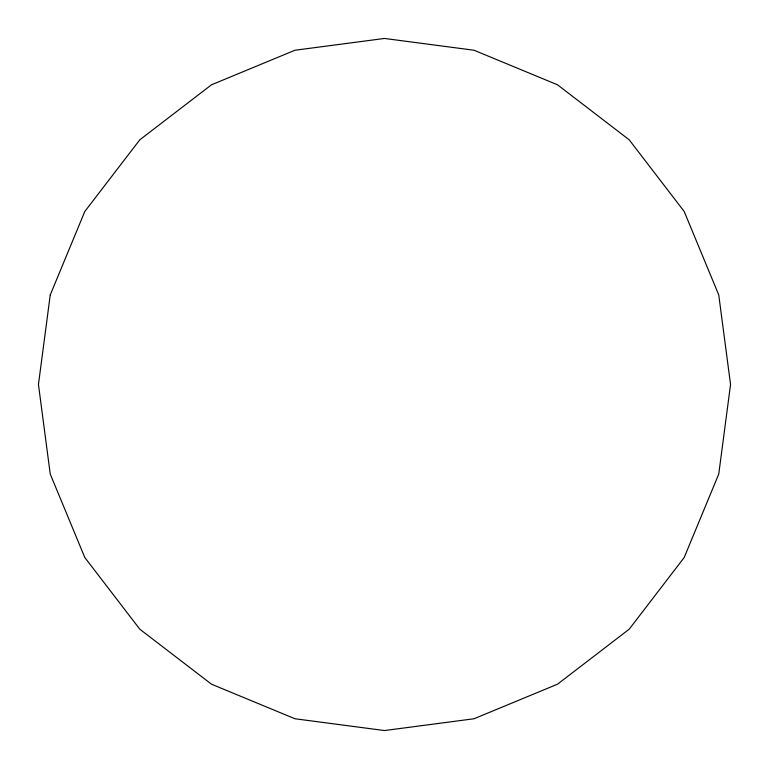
<?xml version="1.0" encoding="UTF-8"?>
<svg xmlns="http://www.w3.org/2000/svg" width="769" height="769" viewBox="0 0 769 769"><rect width="100%" height="100%" fill="white"/><g stroke="black" fill="none" stroke-linecap="round" stroke-linejoin="round"><path stroke-width="1.15" d="M50.245 294.94L38.45 384.5L50.245 474.06L84.811 557.525L139.804 629.196L211.475 684.189L294.94 718.755L384.5 730.55L474.06 718.755L557.525 684.189L629.196 629.196L684.189 557.525L718.755 474.06L730.55 384.5L718.755 294.94L684.189 211.475L629.196 139.804L557.525 84.811L474.06 50.245L384.5 38.45L294.94 50.245L211.475 84.811L139.804 139.804L84.811 211.475L50.245 294.94"/></g></svg>
